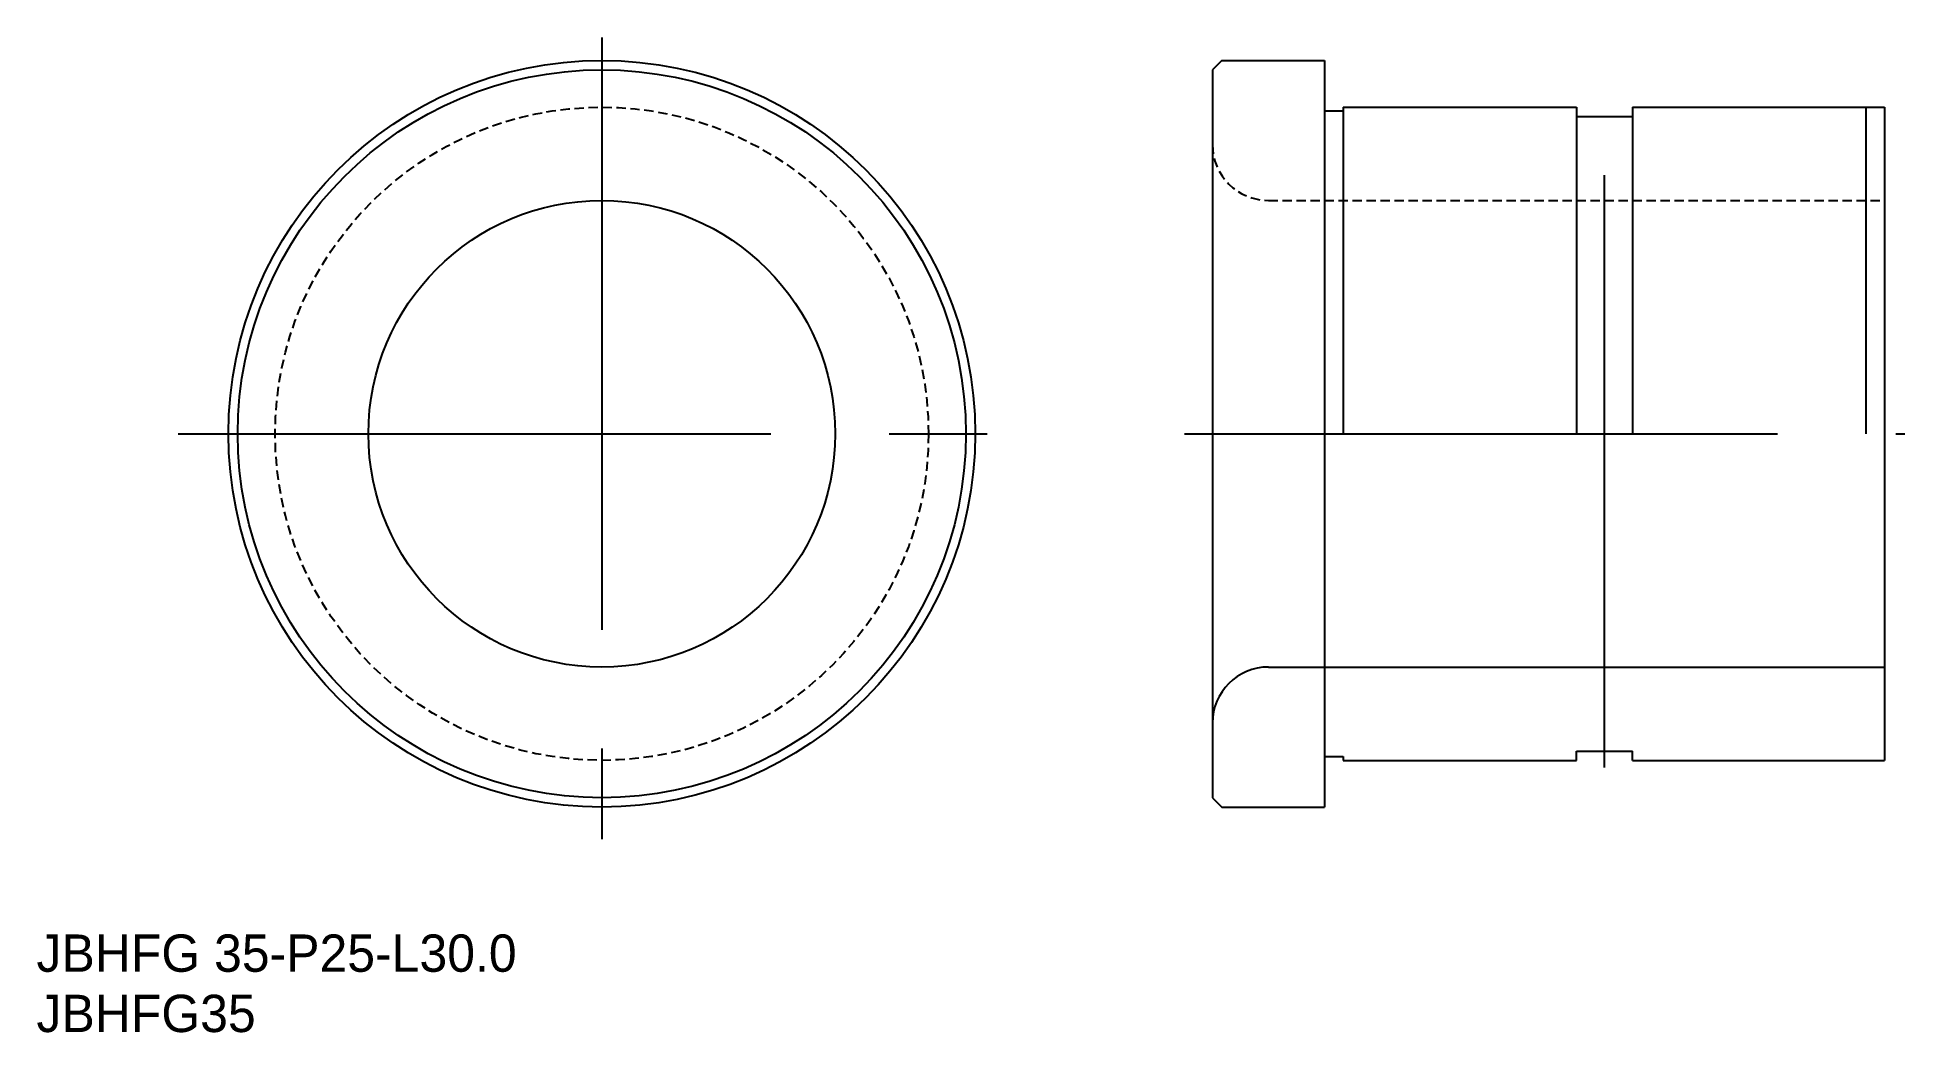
# Model space of a CAD drawing. Extents: x 78 to 178, y 157 to 210.
import ezdxf

# ---------------------------------------------------------------- set-up
doc = ezdxf.new("R2010")
doc.units = 0
doc.linetypes.add('CENTER', pattern=[50.8, 31.75, -6.35, 6.35, -6.35])
doc.linetypes.add('DASHED', pattern=[0.75, 0.5, -0.25])
doc.layers.get('0').update_dxf_attribs({"linetype": 'CONTINUOUS'})
doc.layers.add('CENTER', color=1, linetype='CENTER')

msp = doc.modelspace()

# ---------------------------------------------------------------- linework, layer by layer
for p, q in [((141.29, 208.87), (140.79, 208.37)), ((140.79, 208.37), (140.79, 169.37)), ((141.29, 208.87), (146.79, 208.87)), ((146.79, 208.87), (146.79, 168.87)), ((146.79, 206.17), (147.79, 206.17)), ((147.79, 206.37), (160.29, 206.37)), ((147.79, 206.37), (147.79, 188.87)), ((160.29, 206.37), (160.29, 188.87)), ((163.29, 206.37), (163.29, 188.87)), ((163.29, 206.37), (176.79, 206.37)), ((175.79, 206.37), (175.79, 188.87)), ((176.79, 206.37), (176.79, 171.37)), ((160.29, 205.87), (163.29, 205.87)), ((143.79, 176.37), (176.79, 176.37)), ((146.79, 171.57), (147.79, 171.57)), ((147.79, 171.57), (147.79, 171.37)), ((147.79, 171.37), (160.29, 171.37)), ((160.29, 171.87), (163.29, 171.87)), ((160.29, 171.37), (160.29, 171.87)), ((163.29, 171.37), (163.29, 171.87)), ((163.29, 171.37), (176.79, 171.37)), ((140.79, 169.37), (141.29, 168.87)), ((141.29, 168.87), (146.79, 168.87))]:
    msp.add_line(p, q)
at = {"color": 3, "linetype": 'DASHED'}
msp.add_line((143.79, 201.37), (176.79, 201.37), dxfattribs=at)
at = {"color": 7, "linetype": 'CONTINUOUS'}
for radius in [20, 19.5, 12.5]:
    msp.add_circle((108.08, 188.87), radius, dxfattribs=at)
at = {"color": 3, "linetype": 'DASHED'}
msp.add_circle((108.08, 188.87), 17.5, dxfattribs=at)
msp.add_arc((143.79, 204.37), 3, 180, 270, dxfattribs=at)
at = {"color": 7, "linetype": 'CONTINUOUS'}
msp.add_arc((143.79, 173.37), 3, 90, 180, dxfattribs=at)
at = {"layer": 'CENTER', "linetype": 'CENTER'}
for p, q in [((108.08, 210.11), (108.08, 167.15)), ((161.79, 170.98), (161.79, 206.76)), ((85.38, 188.87), (128.72, 188.87)), ((139.3, 188.87), (177.87, 188.87))]:
    msp.add_line(p, q, dxfattribs=at)

# ---------------------------------------------------------------- texts
for s, p in [('JBHFG 35-P25-L30.0', (77.8, 160.04)), ('JBHFG35', (77.8, 156.81))]:
    msp.add_text(s, height=2).set_placement(p)

doc.saveas('drawing.dxf')
